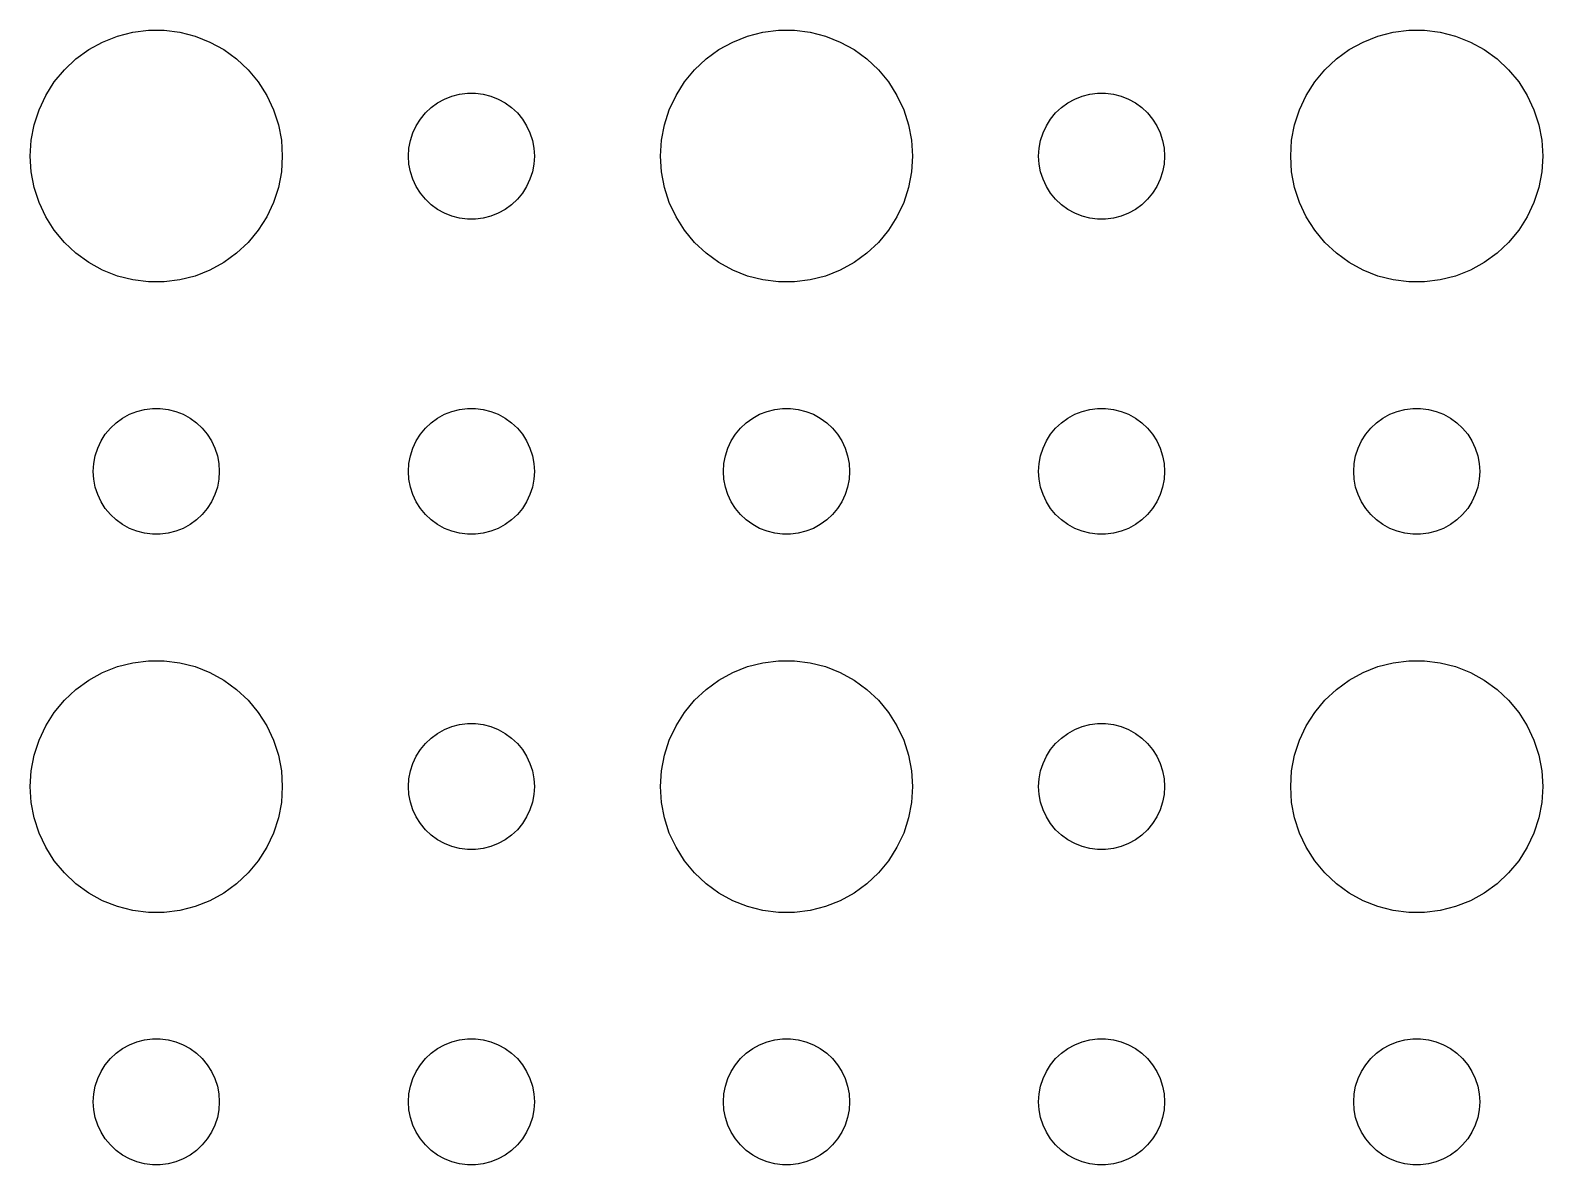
# Model space of a CAD drawing. Header units: metres. Extents: x -150 to 150, y -112 to 112.
# Drawn here: x 34.5 to 70.5, y -54 to -27.01 of the extents above; entities that cross this region are included whole.
import ezdxf

# ---------------------------------------------------------------- set-up
doc = ezdxf.new("R2010")
doc.units = ezdxf.units.M

msp = doc.modelspace()

# ---------------------------------------------------------------- linework, layer by layer
for p, q in [((35.8925, -27.467), (36.2227, -27.2855)), ((36.2227, -27.2855), (36.5729, -27.1468)), ((36.5729, -27.1468), (36.9379, -27.0531)), ((36.9379, -27.0531), (37.3116, -27.0059)), ((37.3116, -27.0059), (37.6884, -27.0059)), ((37.6884, -27.0059), (38.0621, -27.0531)), ((38.0621, -27.0531), (38.427, -27.1468)), ((38.427, -27.1468), (38.7773, -27.2855)), ((38.7773, -27.2855), (39.1075, -27.467)), ((50.8925, -27.467), (51.2227, -27.2855)), ((51.2227, -27.2855), (51.5729, -27.1468)), ((51.5729, -27.1468), (51.9379, -27.0531)), ((51.9379, -27.0531), (52.3116, -27.0059)), ((52.3116, -27.0059), (52.6884, -27.0059)), ((52.6884, -27.0059), (53.0621, -27.0531)), ((53.0621, -27.0531), (53.427, -27.1468)), ((53.427, -27.1468), (53.7773, -27.2855)), ((53.7773, -27.2855), (54.1075, -27.467)), ((65.8925, -27.467), (66.2227, -27.2855)), ((66.2227, -27.2855), (66.573, -27.1468)), ((66.573, -27.1468), (66.9379, -27.0531)), ((66.9379, -27.0531), (67.3116, -27.0059)), ((67.3116, -27.0059), (67.6884, -27.0059)), ((67.6884, -27.0059), (68.0621, -27.0531)), ((68.0621, -27.0531), (68.427, -27.1468)), ((68.427, -27.1468), (68.7773, -27.2855)), ((68.7773, -27.2855), (69.1075, -27.467)), ((35.3131, -27.9464), (35.5877, -27.6884)), ((35.5877, -27.6884), (35.8925, -27.467)), ((39.1075, -27.467), (39.4123, -27.6884)), ((39.4123, -27.6884), (39.6869, -27.9464)), ((50.3131, -27.9464), (50.5877, -27.6884)), ((50.5877, -27.6884), (50.8925, -27.467)), ((54.1075, -27.467), (54.4123, -27.6884)), ((54.4123, -27.6884), (54.6869, -27.9464)), ((65.3131, -27.9464), (65.5877, -27.6884)), ((65.5877, -27.6884), (65.8925, -27.467)), ((69.1075, -27.467), (69.4123, -27.6884)), ((69.4123, -27.6884), (69.6869, -27.9464)), ((35.0729, -28.2366), (35.3131, -27.9464)), ((39.6869, -27.9464), (39.927, -28.2366)), ((50.0729, -28.2366), (50.3131, -27.9464)), ((54.6869, -27.9464), (54.927, -28.2366)), ((65.073, -28.2366), (65.3131, -27.9464)), ((69.6869, -27.9464), (69.927, -28.2366)), ((34.8711, -28.5547), (35.0729, -28.2366)), ((39.927, -28.2366), (40.1289, -28.5547)), ((49.8711, -28.5547), (50.0729, -28.2366)), ((54.927, -28.2366), (55.1289, -28.5547)), ((64.8711, -28.5547), (65.073, -28.2366)), ((69.927, -28.2366), (70.1289, -28.5547)), ((34.7107, -28.8956), (34.8711, -28.5547)), ((40.1289, -28.5547), (40.2893, -28.8956)), ((44.0439, -28.8442), (44.1963, -28.7335)), ((44.1963, -28.7335), (44.3613, -28.6427)), ((44.3613, -28.6427), (44.5365, -28.5734)), ((44.5365, -28.5734), (44.7189, -28.5266)), ((44.7189, -28.5266), (44.9058, -28.503)), ((44.9058, -28.503), (45.0942, -28.503)), ((45.0942, -28.503), (45.2811, -28.5266)), ((45.2811, -28.5266), (45.4635, -28.5734)), ((45.4635, -28.5734), (45.6387, -28.6427)), ((45.6387, -28.6427), (45.8037, -28.7335)), ((45.8037, -28.7335), (45.9561, -28.8442)), ((49.7107, -28.8956), (49.8711, -28.5547)), ((55.1289, -28.5547), (55.2893, -28.8956)), ((59.0439, -28.8442), (59.1963, -28.7335)), ((59.1963, -28.7335), (59.3613, -28.6427)), ((59.3613, -28.6427), (59.5365, -28.5734)), ((59.5365, -28.5734), (59.7189, -28.5266)), ((59.7189, -28.5266), (59.9058, -28.503)), ((59.9058, -28.503), (60.0942, -28.503)), ((60.0942, -28.503), (60.2811, -28.5266)), ((60.2811, -28.5266), (60.4635, -28.5734)), ((60.4635, -28.5734), (60.6387, -28.6427)), ((60.6387, -28.6427), (60.8037, -28.7335)), ((60.8037, -28.7335), (60.9561, -28.8442)), ((64.7107, -28.8956), (64.8711, -28.5547)), ((70.1289, -28.5547), (70.2893, -28.8956)), ((34.5942, -29.2539), (34.7107, -28.8956)), ((40.2893, -28.8956), (40.4057, -29.2539)), ((43.6855, -29.2774), (43.7865, -29.1183)), ((43.7865, -29.1183), (43.9065, -28.9732)), ((43.9065, -28.9732), (44.0439, -28.8442)), ((45.9561, -28.8442), (46.0934, -28.9732)), ((46.0934, -28.9732), (46.2135, -29.1183)), ((46.2135, -29.1183), (46.3145, -29.2774)), ((49.5942, -29.2539), (49.7107, -28.8956)), ((55.2893, -28.8956), (55.4057, -29.2539)), ((58.6855, -29.2774), (58.7865, -29.1183)), ((58.7865, -29.1183), (58.9065, -28.9732)), ((58.9065, -28.9732), (59.0439, -28.8442)), ((60.9561, -28.8442), (61.0934, -28.9732)), ((61.0934, -28.9732), (61.2135, -29.1183)), ((61.2135, -29.1183), (61.3145, -29.2774)), ((64.5943, -29.2539), (64.7107, -28.8956)), ((70.2893, -28.8956), (70.4057, -29.2539)), ((34.5237, -29.624), (34.5942, -29.2539)), ((40.4057, -29.2539), (40.4763, -29.624)), ((43.5471, -29.627), (43.6053, -29.4478)), ((43.6053, -29.4478), (43.6855, -29.2774)), ((46.3145, -29.2774), (46.3947, -29.4478)), ((46.3947, -29.4478), (46.4529, -29.627)), ((49.5237, -29.624), (49.5942, -29.2539)), ((55.4057, -29.2539), (55.4763, -29.624)), ((58.5471, -29.627), (58.6053, -29.4478)), ((58.6053, -29.4478), (58.6855, -29.2774)), ((61.3145, -29.2774), (61.3947, -29.4478)), ((61.3947, -29.4478), (61.4529, -29.627)), ((64.5237, -29.624), (64.5943, -29.2539)), ((70.4057, -29.2539), (70.4763, -29.624)), ((34.5, -30), (34.5237, -29.624)), ((40.4763, -29.624), (40.5, -30)), ((43.5, -30), (43.5118, -29.812)), ((43.5118, -29.812), (43.5471, -29.627)), ((46.4529, -29.627), (46.4882, -29.812)), ((46.4882, -29.812), (46.5, -30)), ((49.5, -30), (49.5237, -29.624)), ((55.4763, -29.624), (55.5, -30)), ((58.5, -30), (58.5118, -29.812)), ((58.5118, -29.812), (58.5471, -29.627)), ((61.4529, -29.627), (61.4882, -29.812)), ((61.4882, -29.812), (61.5, -30)), ((64.5, -30), (64.5237, -29.624)), ((70.4763, -29.624), (70.5, -30)), ((34.5237, -30.376), (34.5, -30)), ((40.5, -30), (40.4763, -30.376)), ((43.5118, -30.188), (43.5, -30)), ((43.5471, -30.373), (43.5118, -30.188)), ((46.4882, -30.188), (46.4529, -30.373)), ((46.5, -30), (46.4882, -30.188)), ((49.5237, -30.376), (49.5, -30)), ((55.5, -30), (55.4763, -30.376)), ((58.5118, -30.188), (58.5, -30)), ((58.5471, -30.373), (58.5118, -30.188)), ((61.4882, -30.188), (61.4529, -30.373)), ((61.5, -30), (61.4882, -30.188)), ((64.5237, -30.376), (64.5, -30)), ((70.5, -30), (70.4763, -30.376)), ((34.5942, -30.7461), (34.5237, -30.376)), ((40.4763, -30.376), (40.4057, -30.7461)), ((43.6053, -30.5522), (43.5471, -30.373)), ((43.6855, -30.7226), (43.6053, -30.5522)), ((46.3947, -30.5522), (46.3145, -30.7226)), ((46.4529, -30.373), (46.3947, -30.5522)), ((49.5942, -30.7461), (49.5237, -30.376)), ((55.4763, -30.376), (55.4057, -30.7461)), ((58.6053, -30.5522), (58.5471, -30.373)), ((58.6855, -30.7226), (58.6053, -30.5522)), ((61.3947, -30.5522), (61.3145, -30.7226)), ((61.4529, -30.373), (61.3947, -30.5522)), ((64.5943, -30.7461), (64.5237, -30.376)), ((70.4763, -30.376), (70.4057, -30.7461)), ((34.7107, -31.1044), (34.5942, -30.7461)), ((40.4057, -30.7461), (40.2893, -31.1044)), ((43.7865, -30.8817), (43.6855, -30.7226)), ((43.9065, -31.0268), (43.7865, -30.8817)), ((46.2135, -30.8817), (46.0934, -31.0268)), ((46.3145, -30.7226), (46.2135, -30.8817)), ((49.7107, -31.1044), (49.5942, -30.7461)), ((55.4057, -30.7461), (55.2893, -31.1044)), ((58.7865, -30.8817), (58.6855, -30.7226)), ((58.9065, -31.0268), (58.7865, -30.8817)), ((61.2135, -30.8817), (61.0934, -31.0268)), ((61.3145, -30.7226), (61.2135, -30.8817)), ((64.7107, -31.1044), (64.5943, -30.7461)), ((70.4057, -30.7461), (70.2893, -31.1044)), ((34.8711, -31.4453), (34.7107, -31.1044)), ((40.2893, -31.1044), (40.1289, -31.4453)), ((44.0439, -31.1558), (43.9065, -31.0268)), ((44.1963, -31.2665), (44.0439, -31.1558)), ((44.3613, -31.3572), (44.1963, -31.2665)), ((45.8037, -31.2665), (45.6387, -31.3572)), ((45.9561, -31.1558), (45.8037, -31.2665)), ((46.0934, -31.0268), (45.9561, -31.1558)), ((49.8711, -31.4453), (49.7107, -31.1044)), ((55.2893, -31.1044), (55.1289, -31.4453)), ((59.0439, -31.1558), (58.9065, -31.0268)), ((59.1963, -31.2665), (59.0439, -31.1558)), ((59.3613, -31.3572), (59.1963, -31.2665)), ((60.8037, -31.2665), (60.6387, -31.3572)), ((60.9561, -31.1558), (60.8037, -31.2665)), ((61.0934, -31.0268), (60.9561, -31.1558)), ((64.8711, -31.4453), (64.7107, -31.1044)), ((70.2893, -31.1044), (70.1289, -31.4453)), ((35.0729, -31.7634), (34.8711, -31.4453)), ((40.1289, -31.4453), (39.927, -31.7634)), ((44.5365, -31.4266), (44.3613, -31.3572)), ((44.7189, -31.4734), (44.5365, -31.4266)), ((44.9058, -31.497), (44.7189, -31.4734)), ((45.0942, -31.497), (44.9058, -31.497)), ((45.2811, -31.4734), (45.0942, -31.497)), ((45.4635, -31.4266), (45.2811, -31.4734)), ((45.6387, -31.3572), (45.4635, -31.4266)), ((50.0729, -31.7634), (49.8711, -31.4453)), ((55.1289, -31.4453), (54.927, -31.7634)), ((59.5365, -31.4266), (59.3613, -31.3572)), ((59.7189, -31.4734), (59.5365, -31.4266)), ((59.9058, -31.497), (59.7189, -31.4734)), ((60.0942, -31.497), (59.9058, -31.497)), ((60.2811, -31.4734), (60.0942, -31.497)), ((60.4635, -31.4266), (60.2811, -31.4734)), ((60.6387, -31.3572), (60.4635, -31.4266)), ((65.073, -31.7634), (64.8711, -31.4453)), ((70.1289, -31.4453), (69.927, -31.7634)), ((35.3131, -32.0536), (35.0729, -31.7634)), ((39.927, -31.7634), (39.6869, -32.0536)), ((50.3131, -32.0536), (50.0729, -31.7634)), ((54.927, -31.7634), (54.6869, -32.0536)), ((65.3131, -32.0536), (65.073, -31.7634)), ((69.927, -31.7634), (69.6869, -32.0536)), ((35.5877, -32.3115), (35.3131, -32.0536)), ((35.8925, -32.533), (35.5877, -32.3115)), ((39.4123, -32.3115), (39.1075, -32.533)), ((39.6869, -32.0536), (39.4123, -32.3115)), ((50.5877, -32.3115), (50.3131, -32.0536)), ((50.8925, -32.533), (50.5877, -32.3115)), ((54.4123, -32.3115), (54.1075, -32.533)), ((54.6869, -32.0536), (54.4123, -32.3115)), ((65.5877, -32.3115), (65.3131, -32.0536)), ((65.8925, -32.533), (65.5877, -32.3115)), ((69.4123, -32.3115), (69.1075, -32.533)), ((69.6869, -32.0536), (69.4123, -32.3115)), ((36.2227, -32.7145), (35.8925, -32.533)), ((36.5729, -32.8532), (36.2227, -32.7145)), ((38.7773, -32.7145), (38.427, -32.8532)), ((39.1075, -32.533), (38.7773, -32.7145)), ((51.2227, -32.7145), (50.8925, -32.533)), ((51.5729, -32.8532), (51.2227, -32.7145)), ((53.7773, -32.7145), (53.427, -32.8532)), ((54.1075, -32.533), (53.7773, -32.7145)), ((66.2227, -32.7145), (65.8925, -32.533)), ((66.573, -32.8532), (66.2227, -32.7145)), ((68.7773, -32.7145), (68.427, -32.8532)), ((69.1075, -32.533), (68.7773, -32.7145)), ((36.9379, -32.9469), (36.5729, -32.8532)), ((37.3116, -32.9941), (36.9379, -32.9469)), ((37.6884, -32.9941), (37.3116, -32.9941)), ((38.0621, -32.9469), (37.6884, -32.9941)), ((38.427, -32.8532), (38.0621, -32.9469)), ((51.9379, -32.9469), (51.5729, -32.8532)), ((52.3116, -32.9941), (51.9379, -32.9469)), ((52.6884, -32.9941), (52.3116, -32.9941)), ((53.0621, -32.9469), (52.6884, -32.9941)), ((53.427, -32.8532), (53.0621, -32.9469)), ((66.9379, -32.9469), (66.573, -32.8532)), ((67.3116, -32.9941), (66.9379, -32.9469)), ((67.6884, -32.9941), (67.3116, -32.9941)), ((68.0621, -32.9469), (67.6884, -32.9941)), ((68.427, -32.8532), (68.0621, -32.9469)), ((36.4065, -36.4732), (36.5439, -36.3442)), ((36.5439, -36.3442), (36.6963, -36.2335)), ((36.6963, -36.2335), (36.8613, -36.1428)), ((36.8613, -36.1428), (37.0365, -36.0734)), ((37.0365, -36.0734), (37.2189, -36.0266)), ((37.2189, -36.0266), (37.4058, -36.003)), ((37.4058, -36.003), (37.5942, -36.003)), ((37.5942, -36.003), (37.7811, -36.0266)), ((37.7811, -36.0266), (37.9635, -36.0734)), ((37.9635, -36.0734), (38.1387, -36.1428)), ((38.1387, -36.1428), (38.3037, -36.2335)), ((38.3037, -36.2335), (38.4561, -36.3442)), ((38.4561, -36.3442), (38.5934, -36.4732)), ((43.9065, -36.4732), (44.0439, -36.3442)), ((44.0439, -36.3442), (44.1963, -36.2335)), ((44.1963, -36.2335), (44.3613, -36.1428)), ((44.3613, -36.1428), (44.5365, -36.0734)), ((44.5365, -36.0734), (44.7189, -36.0266)), ((44.7189, -36.0266), (44.9058, -36.003)), ((44.9058, -36.003), (45.0942, -36.003)), ((45.0942, -36.003), (45.2811, -36.0266)), ((45.2811, -36.0266), (45.4635, -36.0734)), ((45.4635, -36.0734), (45.6387, -36.1428)), ((45.6387, -36.1428), (45.8037, -36.2335)), ((45.8037, -36.2335), (45.9561, -36.3442)), ((45.9561, -36.3442), (46.0934, -36.4732)), ((51.4065, -36.4732), (51.5439, -36.3442)), ((51.5439, -36.3442), (51.6963, -36.2335)), ((51.6963, -36.2335), (51.8613, -36.1428)), ((51.8613, -36.1428), (52.0365, -36.0734)), ((52.0365, -36.0734), (52.2189, -36.0266)), ((52.2189, -36.0266), (52.4058, -36.003)), ((52.4058, -36.003), (52.5942, -36.003)), ((52.5942, -36.003), (52.7811, -36.0266)), ((52.7811, -36.0266), (52.9635, -36.0734)), ((52.9635, -36.0734), (53.1387, -36.1428)), ((53.1387, -36.1428), (53.3037, -36.2335)), ((53.3037, -36.2335), (53.4561, -36.3442)), ((53.4561, -36.3442), (53.5934, -36.4732)), ((58.9065, -36.4732), (59.0439, -36.3442)), ((59.0439, -36.3442), (59.1963, -36.2335)), ((59.1963, -36.2335), (59.3613, -36.1428)), ((59.3613, -36.1428), (59.5365, -36.0734)), ((59.5365, -36.0734), (59.7189, -36.0266)), ((59.7189, -36.0266), (59.9058, -36.003)), ((59.9058, -36.003), (60.0942, -36.003)), ((60.0942, -36.003), (60.2811, -36.0266)), ((60.2811, -36.0266), (60.4635, -36.0734)), ((60.4635, -36.0734), (60.6387, -36.1428)), ((60.6387, -36.1428), (60.8037, -36.2335)), ((60.8037, -36.2335), (60.9561, -36.3442)), ((60.9561, -36.3442), (61.0934, -36.4732)), ((66.4065, -36.4732), (66.5439, -36.3442)), ((66.5439, -36.3442), (66.6963, -36.2335)), ((66.6963, -36.2335), (66.8613, -36.1428)), ((66.8613, -36.1428), (67.0365, -36.0734)), ((67.0365, -36.0734), (67.2189, -36.0266)), ((67.2189, -36.0266), (67.4058, -36.003)), ((67.4058, -36.003), (67.5942, -36.003)), ((67.5942, -36.003), (67.7811, -36.0266)), ((67.7811, -36.0266), (67.9635, -36.0734)), ((67.9635, -36.0734), (68.1387, -36.1428)), ((68.1387, -36.1428), (68.3037, -36.2335)), ((68.3037, -36.2335), (68.4561, -36.3442)), ((68.4561, -36.3442), (68.5934, -36.4732)), ((36.1855, -36.7774), (36.2865, -36.6183)), ((36.2865, -36.6183), (36.4065, -36.4732)), ((38.5934, -36.4732), (38.7135, -36.6183)), ((38.7135, -36.6183), (38.8145, -36.7774)), ((43.6855, -36.7774), (43.7865, -36.6183)), ((43.7865, -36.6183), (43.9065, -36.4732)), ((46.0934, -36.4732), (46.2135, -36.6183)), ((46.2135, -36.6183), (46.3145, -36.7774)), ((51.1855, -36.7774), (51.2865, -36.6183)), ((51.2865, -36.6183), (51.4065, -36.4732)), ((53.5934, -36.4732), (53.7135, -36.6183)), ((53.7135, -36.6183), (53.8145, -36.7774)), ((58.6855, -36.7774), (58.7865, -36.6183)), ((58.7865, -36.6183), (58.9065, -36.4732)), ((61.0934, -36.4732), (61.2135, -36.6183)), ((61.2135, -36.6183), (61.3145, -36.7774)), ((66.1855, -36.7774), (66.2865, -36.6183)), ((66.2865, -36.6183), (66.4065, -36.4732)), ((68.5934, -36.4732), (68.7135, -36.6183)), ((68.7135, -36.6183), (68.8145, -36.7774)), ((36.0471, -37.127), (36.1053, -36.9478)), ((36.1053, -36.9478), (36.1855, -36.7774)), ((38.8145, -36.7774), (38.8947, -36.9478)), ((38.8947, -36.9478), (38.9529, -37.127)), ((43.5471, -37.127), (43.6053, -36.9478)), ((43.6053, -36.9478), (43.6855, -36.7774)), ((46.3145, -36.7774), (46.3947, -36.9478)), ((46.3947, -36.9478), (46.4529, -37.127)), ((51.0471, -37.127), (51.1053, -36.9478)), ((51.1053, -36.9478), (51.1855, -36.7774)), ((53.8145, -36.7774), (53.8947, -36.9478)), ((53.8947, -36.9478), (53.9529, -37.127)), ((58.5471, -37.127), (58.6053, -36.9478)), ((58.6053, -36.9478), (58.6855, -36.7774)), ((61.3145, -36.7774), (61.3947, -36.9478)), ((61.3947, -36.9478), (61.4529, -37.127)), ((66.0471, -37.127), (66.1053, -36.9478)), ((66.1053, -36.9478), (66.1855, -36.7774)), ((68.8145, -36.7774), (68.8947, -36.9478)), ((68.8947, -36.9478), (68.9529, -37.127)), ((36, -37.5), (36.0118, -37.312)), ((36.0118, -37.312), (36.0471, -37.127)), ((38.9529, -37.127), (38.9882, -37.312)), ((38.9882, -37.312), (39, -37.5)), ((43.5, -37.5), (43.5118, -37.312)), ((43.5118, -37.312), (43.5471, -37.127)), ((46.4529, -37.127), (46.4882, -37.312)), ((46.4882, -37.312), (46.5, -37.5)), ((51, -37.5), (51.0118, -37.312)), ((51.0118, -37.312), (51.0471, -37.127)), ((53.9529, -37.127), (53.9882, -37.312)), ((53.9882, -37.312), (54, -37.5)), ((58.5, -37.5), (58.5118, -37.312)), ((58.5118, -37.312), (58.5471, -37.127)), ((61.4529, -37.127), (61.4882, -37.312)), ((61.4882, -37.312), (61.5, -37.5)), ((66, -37.5), (66.0118, -37.312)), ((66.0118, -37.312), (66.0471, -37.127)), ((68.9529, -37.127), (68.9882, -37.312)), ((68.9882, -37.312), (69, -37.5)), ((36.0118, -37.688), (36, -37.5)), ((36.0471, -37.873), (36.0118, -37.688)), ((38.9882, -37.688), (38.9529, -37.873)), ((39, -37.5), (38.9882, -37.688)), ((43.5118, -37.688), (43.5, -37.5)), ((43.5471, -37.873), (43.5118, -37.688)), ((46.4882, -37.688), (46.4529, -37.873)), ((46.5, -37.5), (46.4882, -37.688)), ((51.0118, -37.688), (51, -37.5)), ((51.0471, -37.873), (51.0118, -37.688)), ((53.9882, -37.688), (53.9529, -37.873)), ((54, -37.5), (53.9882, -37.688)), ((58.5118, -37.688), (58.5, -37.5)), ((58.5471, -37.873), (58.5118, -37.688)), ((61.4882, -37.688), (61.4529, -37.873)), ((61.5, -37.5), (61.4882, -37.688)), ((66.0118, -37.688), (66, -37.5)), ((66.0471, -37.873), (66.0118, -37.688)), ((68.9882, -37.688), (68.9529, -37.873)), ((69, -37.5), (68.9882, -37.688)), ((36.1053, -38.0522), (36.0471, -37.873)), ((36.1855, -38.2226), (36.1053, -38.0522)), ((38.8947, -38.0522), (38.8145, -38.2226)), ((38.9529, -37.873), (38.8947, -38.0522)), ((43.6053, -38.0522), (43.5471, -37.873)), ((43.6855, -38.2226), (43.6053, -38.0522)), ((46.3947, -38.0522), (46.3145, -38.2226)), ((46.4529, -37.873), (46.3947, -38.0522)), ((51.1053, -38.0522), (51.0471, -37.873)), ((51.1855, -38.2226), (51.1053, -38.0522)), ((53.8947, -38.0522), (53.8145, -38.2226)), ((53.9529, -37.873), (53.8947, -38.0522)), ((58.6053, -38.0522), (58.5471, -37.873)), ((58.6855, -38.2226), (58.6053, -38.0522)), ((61.3947, -38.0522), (61.3145, -38.2226)), ((61.4529, -37.873), (61.3947, -38.0522)), ((66.1053, -38.0522), (66.0471, -37.873)), ((66.1855, -38.2226), (66.1053, -38.0522)), ((68.8947, -38.0522), (68.8145, -38.2226)), ((68.9529, -37.873), (68.8947, -38.0522)), ((36.2865, -38.3817), (36.1855, -38.2226)), ((36.4065, -38.5268), (36.2865, -38.3817)), ((38.7135, -38.3817), (38.5934, -38.5268)), ((38.8145, -38.2226), (38.7135, -38.3817)), ((43.7865, -38.3817), (43.6855, -38.2226)), ((43.9065, -38.5268), (43.7865, -38.3817)), ((46.2135, -38.3817), (46.0934, -38.5268)), ((46.3145, -38.2226), (46.2135, -38.3817)), ((51.2865, -38.3817), (51.1855, -38.2226)), ((51.4065, -38.5268), (51.2865, -38.3817)), ((53.7135, -38.3817), (53.5934, -38.5268)), ((53.8145, -38.2226), (53.7135, -38.3817)), ((58.7865, -38.3817), (58.6855, -38.2226)), ((58.9065, -38.5268), (58.7865, -38.3817)), ((61.2135, -38.3817), (61.0934, -38.5268)), ((61.3145, -38.2226), (61.2135, -38.3817)), ((66.2865, -38.3817), (66.1855, -38.2226)), ((66.4065, -38.5268), (66.2865, -38.3817)), ((68.7135, -38.3817), (68.5934, -38.5268)), ((68.8145, -38.2226), (68.7135, -38.3817)), ((36.5439, -38.6558), (36.4065, -38.5268)), ((36.6963, -38.7665), (36.5439, -38.6558)), ((36.8613, -38.8572), (36.6963, -38.7665)), ((37.0365, -38.9266), (36.8613, -38.8572)), ((38.1387, -38.8572), (37.9635, -38.9266)), ((38.3037, -38.7665), (38.1387, -38.8572)), ((38.4561, -38.6558), (38.3037, -38.7665)), ((38.5934, -38.5268), (38.4561, -38.6558)), ((44.0439, -38.6558), (43.9065, -38.5268)), ((44.1963, -38.7665), (44.0439, -38.6558)), ((44.3613, -38.8572), (44.1963, -38.7665)), ((44.5365, -38.9266), (44.3613, -38.8572)), ((45.6387, -38.8572), (45.4635, -38.9266)), ((45.8037, -38.7665), (45.6387, -38.8572)), ((45.9561, -38.6558), (45.8037, -38.7665)), ((46.0934, -38.5268), (45.9561, -38.6558)), ((51.5439, -38.6558), (51.4065, -38.5268)), ((51.6963, -38.7665), (51.5439, -38.6558)), ((51.8613, -38.8572), (51.6963, -38.7665)), ((52.0365, -38.9266), (51.8613, -38.8572)), ((53.1387, -38.8572), (52.9635, -38.9266)), ((53.3037, -38.7665), (53.1387, -38.8572)), ((53.4561, -38.6558), (53.3037, -38.7665)), ((53.5934, -38.5268), (53.4561, -38.6558)), ((59.0439, -38.6558), (58.9065, -38.5268)), ((59.1963, -38.7665), (59.0439, -38.6558)), ((59.3613, -38.8572), (59.1963, -38.7665)), ((59.5365, -38.9266), (59.3613, -38.8572)), ((60.6387, -38.8572), (60.4635, -38.9266)), ((60.8037, -38.7665), (60.6387, -38.8572)), ((60.9561, -38.6558), (60.8037, -38.7665)), ((61.0934, -38.5268), (60.9561, -38.6558)), ((66.5439, -38.6558), (66.4065, -38.5268)), ((66.6963, -38.7665), (66.5439, -38.6558)), ((66.8613, -38.8572), (66.6963, -38.7665)), ((67.0365, -38.9266), (66.8613, -38.8572)), ((68.1387, -38.8572), (67.9635, -38.9266)), ((68.3037, -38.7665), (68.1387, -38.8572)), ((68.4561, -38.6558), (68.3037, -38.7665)), ((68.5934, -38.5268), (68.4561, -38.6558)), ((37.2189, -38.9734), (37.0365, -38.9266)), ((37.4058, -38.997), (37.2189, -38.9734)), ((37.5942, -38.997), (37.4058, -38.997)), ((37.7811, -38.9734), (37.5942, -38.997)), ((37.9635, -38.9266), (37.7811, -38.9734)), ((44.7189, -38.9734), (44.5365, -38.9266)), ((44.9058, -38.997), (44.7189, -38.9734)), ((45.0942, -38.997), (44.9058, -38.997)), ((45.2811, -38.9734), (45.0942, -38.997)), ((45.4635, -38.9266), (45.2811, -38.9734)), ((52.2189, -38.9734), (52.0365, -38.9266)), ((52.4058, -38.997), (52.2189, -38.9734)), ((52.5942, -38.997), (52.4058, -38.997)), ((52.7811, -38.9734), (52.5942, -38.997)), ((52.9635, -38.9266), (52.7811, -38.9734)), ((59.7189, -38.9734), (59.5365, -38.9266)), ((59.9058, -38.997), (59.7189, -38.9734)), ((60.0942, -38.997), (59.9058, -38.997)), ((60.2811, -38.9734), (60.0942, -38.997)), ((60.4635, -38.9266), (60.2811, -38.9734)), ((67.2189, -38.9734), (67.0365, -38.9266)), ((67.4058, -38.997), (67.2189, -38.9734)), ((67.5942, -38.997), (67.4058, -38.997)), ((67.7811, -38.9734), (67.5942, -38.997)), ((67.9635, -38.9266), (67.7811, -38.9734)), ((36.5729, -42.1468), (36.9379, -42.0531)), ((36.9379, -42.0531), (37.3116, -42.0059)), ((37.3116, -42.0059), (37.6884, -42.0059)), ((37.6884, -42.0059), (38.0621, -42.0531)), ((38.0621, -42.0531), (38.427, -42.1468)), ((51.5729, -42.1468), (51.9379, -42.0531)), ((51.9379, -42.0531), (52.3116, -42.0059)), ((52.3116, -42.0059), (52.6884, -42.0059)), ((52.6884, -42.0059), (53.0621, -42.0531)), ((53.0621, -42.0531), (53.427, -42.1468)), ((66.573, -42.1468), (66.9379, -42.0531)), ((66.9379, -42.0531), (67.3116, -42.0059)), ((67.3116, -42.0059), (67.6884, -42.0059)), ((67.6884, -42.0059), (68.0621, -42.0531)), ((68.0621, -42.0531), (68.427, -42.1468)), ((35.5877, -42.6885), (35.8925, -42.467)), ((35.8925, -42.467), (36.2227, -42.2855)), ((36.2227, -42.2855), (36.5729, -42.1468)), ((38.427, -42.1468), (38.7773, -42.2855)), ((38.7773, -42.2855), (39.1075, -42.467)), ((39.1075, -42.467), (39.4123, -42.6885)), ((50.5877, -42.6885), (50.8925, -42.467)), ((50.8925, -42.467), (51.2227, -42.2855)), ((51.2227, -42.2855), (51.5729, -42.1468)), ((53.427, -42.1468), (53.7773, -42.2855)), ((53.7773, -42.2855), (54.1075, -42.467)), ((54.1075, -42.467), (54.4123, -42.6885)), ((65.5877, -42.6885), (65.8925, -42.467)), ((65.8925, -42.467), (66.2227, -42.2855)), ((66.2227, -42.2855), (66.573, -42.1468)), ((68.427, -42.1468), (68.7773, -42.2855)), ((68.7773, -42.2855), (69.1075, -42.467)), ((69.1075, -42.467), (69.4123, -42.6885)), ((35.3131, -42.9464), (35.5877, -42.6885)), ((39.4123, -42.6885), (39.6869, -42.9464)), ((50.3131, -42.9464), (50.5877, -42.6885)), ((54.4123, -42.6885), (54.6869, -42.9464)), ((65.3131, -42.9464), (65.5877, -42.6885)), ((69.4123, -42.6885), (69.6869, -42.9464)), ((35.0729, -43.2366), (35.3131, -42.9464)), ((39.6869, -42.9464), (39.927, -43.2366)), ((50.0729, -43.2366), (50.3131, -42.9464)), ((54.6869, -42.9464), (54.927, -43.2366)), ((65.073, -43.2366), (65.3131, -42.9464)), ((69.6869, -42.9464), (69.927, -43.2366)), ((34.7107, -43.8956), (34.8711, -43.5547)), ((34.8711, -43.5547), (35.0729, -43.2366)), ((39.927, -43.2366), (40.1289, -43.5547)), ((40.1289, -43.5547), (40.2893, -43.8956)), ((44.5365, -43.5734), (44.7189, -43.5266)), ((44.7189, -43.5266), (44.9058, -43.503)), ((44.9058, -43.503), (45.0942, -43.503)), ((45.0942, -43.503), (45.2811, -43.5266)), ((45.2811, -43.5266), (45.4635, -43.5734)), ((49.7107, -43.8956), (49.8711, -43.5547)), ((49.8711, -43.5547), (50.0729, -43.2366)), ((54.927, -43.2366), (55.1289, -43.5547)), ((55.1289, -43.5547), (55.2893, -43.8956)), ((59.5365, -43.5734), (59.7189, -43.5266)), ((59.7189, -43.5266), (59.9058, -43.503)), ((59.9058, -43.503), (60.0942, -43.503)), ((60.0942, -43.503), (60.2811, -43.5266)), ((60.2811, -43.5266), (60.4635, -43.5734)), ((64.7107, -43.8956), (64.8711, -43.5547)), ((64.8711, -43.5547), (65.073, -43.2366)), ((69.927, -43.2366), (70.1289, -43.5547)), ((70.1289, -43.5547), (70.2893, -43.8956)), ((34.5942, -44.2539), (34.7107, -43.8956)), ((40.2893, -43.8956), (40.4057, -44.2539)), ((43.9065, -43.9732), (44.0439, -43.8442)), ((44.0439, -43.8442), (44.1963, -43.7335)), ((44.1963, -43.7335), (44.3613, -43.6428)), ((44.3613, -43.6428), (44.5365, -43.5734)), ((45.4635, -43.5734), (45.6387, -43.6428)), ((45.6387, -43.6428), (45.8037, -43.7335)), ((45.8037, -43.7335), (45.9561, -43.8442)), ((45.9561, -43.8442), (46.0934, -43.9732)), ((49.5942, -44.2539), (49.7107, -43.8956)), ((55.2893, -43.8956), (55.4057, -44.2539)), ((58.9065, -43.9732), (59.0439, -43.8442)), ((59.0439, -43.8442), (59.1963, -43.7335)), ((59.1963, -43.7335), (59.3613, -43.6428)), ((59.3613, -43.6428), (59.5365, -43.5734)), ((60.4635, -43.5734), (60.6387, -43.6428)), ((60.6387, -43.6428), (60.8037, -43.7335)), ((60.8037, -43.7335), (60.9561, -43.8442)), ((60.9561, -43.8442), (61.0934, -43.9732)), ((64.5943, -44.2539), (64.7107, -43.8956)), ((70.2893, -43.8956), (70.4057, -44.2539)), ((34.5237, -44.624), (34.5942, -44.2539)), ((40.4057, -44.2539), (40.4763, -44.624)), ((43.6053, -44.4478), (43.6855, -44.2774)), ((43.6855, -44.2774), (43.7865, -44.1183)), ((43.7865, -44.1183), (43.9065, -43.9732)), ((46.0934, -43.9732), (46.2135, -44.1183)), ((46.2135, -44.1183), (46.3145, -44.2774)), ((46.3145, -44.2774), (46.3947, -44.4478)), ((49.5237, -44.624), (49.5942, -44.2539)), ((55.4057, -44.2539), (55.4763, -44.624)), ((58.6053, -44.4478), (58.6855, -44.2774)), ((58.6855, -44.2774), (58.7865, -44.1183)), ((58.7865, -44.1183), (58.9065, -43.9732)), ((61.0934, -43.9732), (61.2135, -44.1183)), ((61.2135, -44.1183), (61.3145, -44.2774)), ((61.3145, -44.2774), (61.3947, -44.4478)), ((64.5237, -44.624), (64.5943, -44.2539)), ((70.4057, -44.2539), (70.4763, -44.624)), ((34.5, -45), (34.5237, -44.624)), ((40.4763, -44.624), (40.5, -45)), ((43.5118, -44.812), (43.5471, -44.627)), ((43.5471, -44.627), (43.6053, -44.4478)), ((46.3947, -44.4478), (46.4529, -44.627)), ((46.4529, -44.627), (46.4882, -44.812)), ((49.5, -45), (49.5237, -44.624)), ((55.4763, -44.624), (55.5, -45)), ((58.5118, -44.812), (58.5471, -44.627)), ((58.5471, -44.627), (58.6053, -44.4478)), ((61.3947, -44.4478), (61.4529, -44.627)), ((61.4529, -44.627), (61.4882, -44.812)), ((64.5, -45), (64.5237, -44.624)), ((70.4763, -44.624), (70.5, -45)), ((34.5237, -45.376), (34.5, -45)), ((40.5, -45), (40.4763, -45.376)), ((43.5, -45), (43.5118, -44.812)), ((43.5118, -45.188), (43.5, -45)), ((46.4882, -44.812), (46.5, -45)), ((46.5, -45), (46.4882, -45.188)), ((49.5237, -45.376), (49.5, -45)), ((55.5, -45), (55.4763, -45.376)), ((58.5, -45), (58.5118, -44.812)), ((58.5118, -45.188), (58.5, -45)), ((61.4882, -44.812), (61.5, -45)), ((61.5, -45), (61.4882, -45.188)), ((64.5237, -45.376), (64.5, -45)), ((70.5, -45), (70.4763, -45.376)), ((43.5471, -45.373), (43.5118, -45.188)), ((46.4882, -45.188), (46.4529, -45.373)), ((58.5471, -45.373), (58.5118, -45.188)), ((61.4882, -45.188), (61.4529, -45.373)), ((34.5942, -45.7461), (34.5237, -45.376)), ((40.4763, -45.376), (40.4057, -45.7461)), ((43.6053, -45.5522), (43.5471, -45.373)), ((43.6855, -45.7226), (43.6053, -45.5522)), ((46.3947, -45.5522), (46.3145, -45.7226)), ((46.4529, -45.373), (46.3947, -45.5522)), ((49.5942, -45.7461), (49.5237, -45.376)), ((55.4763, -45.376), (55.4057, -45.7461)), ((58.6053, -45.5522), (58.5471, -45.373)), ((58.6855, -45.7226), (58.6053, -45.5522)), ((61.3947, -45.5522), (61.3145, -45.7226)), ((61.4529, -45.373), (61.3947, -45.5522)), ((64.5943, -45.7461), (64.5237, -45.376)), ((70.4763, -45.376), (70.4057, -45.7461)), ((34.7107, -46.1044), (34.5942, -45.7461)), ((40.4057, -45.7461), (40.2893, -46.1044)), ((43.7865, -45.8817), (43.6855, -45.7226)), ((43.9065, -46.0268), (43.7865, -45.8817)), ((44.0439, -46.1558), (43.9065, -46.0268)), ((46.0934, -46.0268), (45.9561, -46.1558)), ((46.2135, -45.8817), (46.0934, -46.0268)), ((46.3145, -45.7226), (46.2135, -45.8817)), ((49.7107, -46.1044), (49.5942, -45.7461)), ((55.4057, -45.7461), (55.2893, -46.1044)), ((58.7865, -45.8817), (58.6855, -45.7226)), ((58.9065, -46.0268), (58.7865, -45.8817)), ((59.0439, -46.1558), (58.9065, -46.0268)), ((61.0934, -46.0268), (60.9561, -46.1558)), ((61.2135, -45.8817), (61.0934, -46.0268)), ((61.3145, -45.7226), (61.2135, -45.8817)), ((64.7107, -46.1044), (64.5943, -45.7461)), ((70.4057, -45.7461), (70.2893, -46.1044)), ((34.8711, -46.4453), (34.7107, -46.1044)), ((40.2893, -46.1044), (40.1289, -46.4453)), ((44.1963, -46.2665), (44.0439, -46.1558)), ((44.3613, -46.3572), (44.1963, -46.2665)), ((44.5365, -46.4266), (44.3613, -46.3572)), ((44.7189, -46.4734), (44.5365, -46.4266)), ((45.4635, -46.4266), (45.2811, -46.4734)), ((45.6387, -46.3572), (45.4635, -46.4266)), ((45.8037, -46.2665), (45.6387, -46.3572)), ((45.9561, -46.1558), (45.8037, -46.2665)), ((49.8711, -46.4453), (49.7107, -46.1044)), ((55.2893, -46.1044), (55.1289, -46.4453)), ((59.1963, -46.2665), (59.0439, -46.1558)), ((59.3613, -46.3572), (59.1963, -46.2665)), ((59.5365, -46.4266), (59.3613, -46.3572)), ((59.7189, -46.4734), (59.5365, -46.4266)), ((60.4635, -46.4266), (60.2811, -46.4734)), ((60.6387, -46.3572), (60.4635, -46.4266)), ((60.8037, -46.2665), (60.6387, -46.3572)), ((60.9561, -46.1558), (60.8037, -46.2665)), ((64.8711, -46.4453), (64.7107, -46.1044)), ((70.2893, -46.1044), (70.1289, -46.4453)), ((35.0729, -46.7634), (34.8711, -46.4453)), ((35.3131, -47.0536), (35.0729, -46.7634)), ((39.927, -46.7634), (39.6869, -47.0536)), ((40.1289, -46.4453), (39.927, -46.7634)), ((44.9058, -46.497), (44.7189, -46.4734)), ((45.0942, -46.497), (44.9058, -46.497)), ((45.2811, -46.4734), (45.0942, -46.497)), ((50.0729, -46.7634), (49.8711, -46.4453)), ((50.3131, -47.0536), (50.0729, -46.7634)), ((54.927, -46.7634), (54.6869, -47.0536)), ((55.1289, -46.4453), (54.927, -46.7634)), ((59.9058, -46.497), (59.7189, -46.4734)), ((60.0942, -46.497), (59.9058, -46.497)), ((60.2811, -46.4734), (60.0942, -46.497)), ((65.073, -46.7634), (64.8711, -46.4453)), ((65.3131, -47.0536), (65.073, -46.7634)), ((69.927, -46.7634), (69.6869, -47.0536)), ((70.1289, -46.4453), (69.927, -46.7634)), ((35.5877, -47.3115), (35.3131, -47.0536)), ((39.6869, -47.0536), (39.4123, -47.3115)), ((50.5877, -47.3115), (50.3131, -47.0536)), ((54.6869, -47.0536), (54.4123, -47.3115)), ((65.5877, -47.3115), (65.3131, -47.0536)), ((69.6869, -47.0536), (69.4123, -47.3115)), ((35.8925, -47.533), (35.5877, -47.3115)), ((39.4123, -47.3115), (39.1075, -47.533)), ((50.8925, -47.533), (50.5877, -47.3115)), ((54.4123, -47.3115), (54.1075, -47.533)), ((65.8925, -47.533), (65.5877, -47.3115)), ((69.4123, -47.3115), (69.1075, -47.533)), ((36.2227, -47.7145), (35.8925, -47.533)), ((36.5729, -47.8532), (36.2227, -47.7145)), ((36.9379, -47.9469), (36.5729, -47.8532)), ((38.427, -47.8532), (38.0621, -47.9469)), ((38.7773, -47.7145), (38.427, -47.8532)), ((39.1075, -47.533), (38.7773, -47.7145)), ((51.2227, -47.7145), (50.8925, -47.533)), ((51.5729, -47.8532), (51.2227, -47.7145)), ((51.9379, -47.9469), (51.5729, -47.8532)), ((53.427, -47.8532), (53.0621, -47.9469)), ((53.7773, -47.7145), (53.427, -47.8532)), ((54.1075, -47.533), (53.7773, -47.7145)), ((66.2227, -47.7145), (65.8925, -47.533)), ((66.573, -47.8532), (66.2227, -47.7145)), ((66.9379, -47.9469), (66.573, -47.8532)), ((68.427, -47.8532), (68.0621, -47.9469)), ((68.7773, -47.7145), (68.427, -47.8532)), ((69.1075, -47.533), (68.7773, -47.7145)), ((37.3116, -47.9941), (36.9379, -47.9469)), ((37.6884, -47.9941), (37.3116, -47.9941)), ((38.0621, -47.9469), (37.6884, -47.9941)), ((52.3116, -47.9941), (51.9379, -47.9469)), ((52.6884, -47.9941), (52.3116, -47.9941)), ((53.0621, -47.9469), (52.6884, -47.9941)), ((67.3116, -47.9941), (66.9379, -47.9469)), ((67.6884, -47.9941), (67.3116, -47.9941)), ((68.0621, -47.9469), (67.6884, -47.9941)), ((36.8613, -51.1428), (37.0365, -51.0734)), ((37.0365, -51.0734), (37.2189, -51.0266)), ((37.2189, -51.0266), (37.4058, -51.003)), ((37.4058, -51.003), (37.5942, -51.003)), ((37.5942, -51.003), (37.7811, -51.0266)), ((37.7811, -51.0266), (37.9635, -51.0734)), ((37.9635, -51.0734), (38.1387, -51.1428)), ((44.3613, -51.1428), (44.5365, -51.0734)), ((44.5365, -51.0734), (44.7189, -51.0266)), ((44.7189, -51.0266), (44.9058, -51.003)), ((44.9058, -51.003), (45.0942, -51.003)), ((45.0942, -51.003), (45.2811, -51.0266)), ((45.2811, -51.0266), (45.4635, -51.0734)), ((45.4635, -51.0734), (45.6387, -51.1428)), ((51.8613, -51.1428), (52.0365, -51.0734)), ((52.0365, -51.0734), (52.2189, -51.0266)), ((52.2189, -51.0266), (52.4058, -51.003)), ((52.4058, -51.003), (52.5942, -51.003)), ((52.5942, -51.003), (52.7811, -51.0266)), ((52.7811, -51.0266), (52.9635, -51.0734)), ((52.9635, -51.0734), (53.1387, -51.1428)), ((59.3613, -51.1428), (59.5365, -51.0734)), ((59.5365, -51.0734), (59.7189, -51.0266)), ((59.7189, -51.0266), (59.9058, -51.003)), ((59.9058, -51.003), (60.0942, -51.003)), ((60.0942, -51.003), (60.2811, -51.0266)), ((60.2811, -51.0266), (60.4635, -51.0734)), ((60.4635, -51.0734), (60.6387, -51.1428)), ((66.8613, -51.1428), (67.0365, -51.0734)), ((67.0365, -51.0734), (67.2189, -51.0266)), ((67.2189, -51.0266), (67.4058, -51.003)), ((67.4058, -51.003), (67.5942, -51.003)), ((67.5942, -51.003), (67.7811, -51.0266)), ((67.7811, -51.0266), (67.9635, -51.0734)), ((67.9635, -51.0734), (68.1387, -51.1428)), ((36.2865, -51.6183), (36.4065, -51.4732)), ((36.4065, -51.4732), (36.5439, -51.3442)), ((36.5439, -51.3442), (36.6963, -51.2335)), ((36.6963, -51.2335), (36.8613, -51.1428)), ((38.1387, -51.1428), (38.3037, -51.2335)), ((38.3037, -51.2335), (38.4561, -51.3442)), ((38.4561, -51.3442), (38.5934, -51.4732)), ((38.5934, -51.4732), (38.7135, -51.6183)), ((43.7865, -51.6183), (43.9065, -51.4732)), ((43.9065, -51.4732), (44.0439, -51.3442)), ((44.0439, -51.3442), (44.1963, -51.2335)), ((44.1963, -51.2335), (44.3613, -51.1428)), ((45.6387, -51.1428), (45.8037, -51.2335)), ((45.8037, -51.2335), (45.9561, -51.3442)), ((45.9561, -51.3442), (46.0934, -51.4732)), ((46.0934, -51.4732), (46.2135, -51.6183)), ((51.2865, -51.6183), (51.4065, -51.4732)), ((51.4065, -51.4732), (51.5439, -51.3442)), ((51.5439, -51.3442), (51.6963, -51.2335)), ((51.6963, -51.2335), (51.8613, -51.1428)), ((53.1387, -51.1428), (53.3037, -51.2335)), ((53.3037, -51.2335), (53.4561, -51.3442)), ((53.4561, -51.3442), (53.5934, -51.4732)), ((53.5934, -51.4732), (53.7135, -51.6183)), ((58.7865, -51.6183), (58.9065, -51.4732)), ((58.9065, -51.4732), (59.0439, -51.3442)), ((59.0439, -51.3442), (59.1963, -51.2335)), ((59.1963, -51.2335), (59.3613, -51.1428)), ((60.6387, -51.1428), (60.8037, -51.2335)), ((60.8037, -51.2335), (60.9561, -51.3442)), ((60.9561, -51.3442), (61.0934, -51.4732)), ((61.0934, -51.4732), (61.2135, -51.6183)), ((66.2865, -51.6183), (66.4065, -51.4732)), ((66.4065, -51.4732), (66.5439, -51.3442)), ((66.5439, -51.3442), (66.6963, -51.2335)), ((66.6963, -51.2335), (66.8613, -51.1428)), ((68.1387, -51.1428), (68.3037, -51.2335)), ((68.3037, -51.2335), (68.4561, -51.3442)), ((68.4561, -51.3442), (68.5934, -51.4732)), ((68.5934, -51.4732), (68.7135, -51.6183)), ((36.1053, -51.9478), (36.1855, -51.7774)), ((36.1855, -51.7774), (36.2865, -51.6183)), ((38.7135, -51.6183), (38.8145, -51.7774)), ((38.8145, -51.7774), (38.8947, -51.9478)), ((43.6053, -51.9478), (43.6855, -51.7774)), ((43.6855, -51.7774), (43.7865, -51.6183)), ((46.2135, -51.6183), (46.3145, -51.7774)), ((46.3145, -51.7774), (46.3947, -51.9478)), ((51.1053, -51.9478), (51.1855, -51.7774)), ((51.1855, -51.7774), (51.2865, -51.6183)), ((53.7135, -51.6183), (53.8145, -51.7774)), ((53.8145, -51.7774), (53.8947, -51.9478)), ((58.6053, -51.9478), (58.6855, -51.7774)), ((58.6855, -51.7774), (58.7865, -51.6183)), ((61.2135, -51.6183), (61.3145, -51.7774)), ((61.3145, -51.7774), (61.3947, -51.9478)), ((66.1053, -51.9478), (66.1855, -51.7774)), ((66.1855, -51.7774), (66.2865, -51.6183)), ((68.7135, -51.6183), (68.8145, -51.7774)), ((68.8145, -51.7774), (68.8947, -51.9478)), ((36.0118, -52.312), (36.0471, -52.127)), ((36.0471, -52.127), (36.1053, -51.9478)), ((38.8947, -51.9478), (38.9529, -52.127)), ((38.9529, -52.127), (38.9882, -52.312)), ((43.5118, -52.312), (43.5471, -52.127)), ((43.5471, -52.127), (43.6053, -51.9478)), ((46.3947, -51.9478), (46.4529, -52.127)), ((46.4529, -52.127), (46.4882, -52.312)), ((51.0118, -52.312), (51.0471, -52.127)), ((51.0471, -52.127), (51.1053, -51.9478)), ((53.8947, -51.9478), (53.9529, -52.127)), ((53.9529, -52.127), (53.9882, -52.312)), ((58.5118, -52.312), (58.5471, -52.127)), ((58.5471, -52.127), (58.6053, -51.9478)), ((61.3947, -51.9478), (61.4529, -52.127)), ((61.4529, -52.127), (61.4882, -52.312)), ((66.0118, -52.312), (66.0471, -52.127)), ((66.0471, -52.127), (66.1053, -51.9478)), ((68.8947, -51.9478), (68.9529, -52.127)), ((68.9529, -52.127), (68.9882, -52.312)), ((36, -52.5), (36.0118, -52.312)), ((36.0118, -52.688), (36, -52.5)), ((38.9882, -52.312), (39, -52.5)), ((39, -52.5), (38.9882, -52.688)), ((43.5, -52.5), (43.5118, -52.312)), ((43.5118, -52.688), (43.5, -52.5)), ((46.4882, -52.312), (46.5, -52.5)), ((46.5, -52.5), (46.4882, -52.688)), ((51, -52.5), (51.0118, -52.312)), ((51.0118, -52.688), (51, -52.5)), ((53.9882, -52.312), (54, -52.5)), ((54, -52.5), (53.9882, -52.688)), ((58.5, -52.5), (58.5118, -52.312)), ((58.5118, -52.688), (58.5, -52.5)), ((61.4882, -52.312), (61.5, -52.5)), ((61.5, -52.5), (61.4882, -52.688)), ((66, -52.5), (66.0118, -52.312)), ((66.0118, -52.688), (66, -52.5)), ((68.9882, -52.312), (69, -52.5)), ((69, -52.5), (68.9882, -52.688)), ((36.0471, -52.873), (36.0118, -52.688)), ((36.1053, -53.0522), (36.0471, -52.873)), ((38.9529, -52.873), (38.8947, -53.0522)), ((38.9882, -52.688), (38.9529, -52.873)), ((43.5471, -52.873), (43.5118, -52.688)), ((43.6053, -53.0522), (43.5471, -52.873)), ((46.4529, -52.873), (46.3947, -53.0522)), ((46.4882, -52.688), (46.4529, -52.873)), ((51.0471, -52.873), (51.0118, -52.688)), ((51.1053, -53.0522), (51.0471, -52.873)), ((53.9529, -52.873), (53.8947, -53.0522)), ((53.9882, -52.688), (53.9529, -52.873)), ((58.5471, -52.873), (58.5118, -52.688)), ((58.6053, -53.0522), (58.5471, -52.873)), ((61.4529, -52.873), (61.3947, -53.0522)), ((61.4882, -52.688), (61.4529, -52.873)), ((66.0471, -52.873), (66.0118, -52.688)), ((66.1053, -53.0522), (66.0471, -52.873)), ((68.9529, -52.873), (68.8947, -53.0522)), ((68.9882, -52.688), (68.9529, -52.873)), ((36.1855, -53.2226), (36.1053, -53.0522)), ((36.2865, -53.3817), (36.1855, -53.2226)), ((38.8145, -53.2226), (38.7135, -53.3817)), ((38.8947, -53.0522), (38.8145, -53.2226)), ((43.6855, -53.2226), (43.6053, -53.0522)), ((43.7865, -53.3817), (43.6855, -53.2226)), ((46.3145, -53.2226), (46.2135, -53.3817)), ((46.3947, -53.0522), (46.3145, -53.2226)), ((51.1855, -53.2226), (51.1053, -53.0522)), ((51.2865, -53.3817), (51.1855, -53.2226)), ((53.8145, -53.2226), (53.7135, -53.3817)), ((53.8947, -53.0522), (53.8145, -53.2226)), ((58.6855, -53.2226), (58.6053, -53.0522)), ((58.7865, -53.3817), (58.6855, -53.2226)), ((61.3145, -53.2226), (61.2135, -53.3817)), ((61.3947, -53.0522), (61.3145, -53.2226)), ((66.1855, -53.2226), (66.1053, -53.0522)), ((66.2865, -53.3817), (66.1855, -53.2226)), ((68.8145, -53.2226), (68.7135, -53.3817)), ((68.8947, -53.0522), (68.8145, -53.2226)), ((36.4065, -53.5268), (36.2865, -53.3817)), ((36.5439, -53.6558), (36.4065, -53.5268)), ((38.5934, -53.5268), (38.4561, -53.6558)), ((38.7135, -53.3817), (38.5934, -53.5268)), ((43.9065, -53.5268), (43.7865, -53.3817)), ((44.0439, -53.6558), (43.9065, -53.5268)), ((46.0934, -53.5268), (45.9561, -53.6558)), ((46.2135, -53.3817), (46.0934, -53.5268)), ((51.4065, -53.5268), (51.2865, -53.3817)), ((51.5439, -53.6558), (51.4065, -53.5268)), ((53.5934, -53.5268), (53.4561, -53.6558)), ((53.7135, -53.3817), (53.5934, -53.5268)), ((58.9065, -53.5268), (58.7865, -53.3817)), ((59.0439, -53.6558), (58.9065, -53.5268)), ((61.0934, -53.5268), (60.9561, -53.6558)), ((61.2135, -53.3817), (61.0934, -53.5268)), ((66.4065, -53.5268), (66.2865, -53.3817)), ((66.5439, -53.6558), (66.4065, -53.5268)), ((68.5934, -53.5268), (68.4561, -53.6558)), ((68.7135, -53.3817), (68.5934, -53.5268)), ((36.6963, -53.7665), (36.5439, -53.6558)), ((36.8613, -53.8572), (36.6963, -53.7665)), ((37.0365, -53.9266), (36.8613, -53.8572)), ((37.2189, -53.9734), (37.0365, -53.9266)), ((37.4058, -53.997), (37.2189, -53.9734)), ((37.5942, -53.997), (37.4058, -53.997)), ((37.7811, -53.9734), (37.5942, -53.997)), ((37.9635, -53.9266), (37.7811, -53.9734)), ((38.1387, -53.8572), (37.9635, -53.9266)), ((38.3037, -53.7665), (38.1387, -53.8572)), ((38.4561, -53.6558), (38.3037, -53.7665)), ((44.1963, -53.7665), (44.0439, -53.6558)), ((44.3613, -53.8572), (44.1963, -53.7665)), ((44.5365, -53.9266), (44.3613, -53.8572)), ((44.7189, -53.9734), (44.5365, -53.9266)), ((44.9058, -53.997), (44.7189, -53.9734)), ((45.0942, -53.997), (44.9058, -53.997)), ((45.2811, -53.9734), (45.0942, -53.997)), ((45.4635, -53.9266), (45.2811, -53.9734)), ((45.6387, -53.8572), (45.4635, -53.9266)), ((45.8037, -53.7665), (45.6387, -53.8572)), ((45.9561, -53.6558), (45.8037, -53.7665)), ((51.6963, -53.7665), (51.5439, -53.6558)), ((51.8613, -53.8572), (51.6963, -53.7665)), ((52.0365, -53.9266), (51.8613, -53.8572)), ((52.2189, -53.9734), (52.0365, -53.9266)), ((52.4058, -53.997), (52.2189, -53.9734)), ((52.5942, -53.997), (52.4058, -53.997)), ((52.7811, -53.9734), (52.5942, -53.997)), ((52.9635, -53.9266), (52.7811, -53.9734)), ((53.1387, -53.8572), (52.9635, -53.9266)), ((53.3037, -53.7665), (53.1387, -53.8572)), ((53.4561, -53.6558), (53.3037, -53.7665)), ((59.1963, -53.7665), (59.0439, -53.6558)), ((59.3613, -53.8572), (59.1963, -53.7665)), ((59.5365, -53.9266), (59.3613, -53.8572)), ((59.7189, -53.9734), (59.5365, -53.9266)), ((59.9058, -53.997), (59.7189, -53.9734)), ((60.0942, -53.997), (59.9058, -53.997)), ((60.2811, -53.9734), (60.0942, -53.997)), ((60.4635, -53.9266), (60.2811, -53.9734)), ((60.6387, -53.8572), (60.4635, -53.9266)), ((60.8037, -53.7665), (60.6387, -53.8572)), ((60.9561, -53.6558), (60.8037, -53.7665)), ((66.6963, -53.7665), (66.5439, -53.6558)), ((66.8613, -53.8572), (66.6963, -53.7665)), ((67.0365, -53.9266), (66.8613, -53.8572)), ((67.2189, -53.9734), (67.0365, -53.9266)), ((67.4058, -53.997), (67.2189, -53.9734)), ((67.5942, -53.997), (67.4058, -53.997)), ((67.7811, -53.9734), (67.5942, -53.997)), ((67.9635, -53.9266), (67.7811, -53.9734)), ((68.1387, -53.8572), (67.9635, -53.9266)), ((68.3037, -53.7665), (68.1387, -53.8572)), ((68.4561, -53.6558), (68.3037, -53.7665))]:
    msp.add_line(p, q)

doc.saveas('drawing.dxf')
